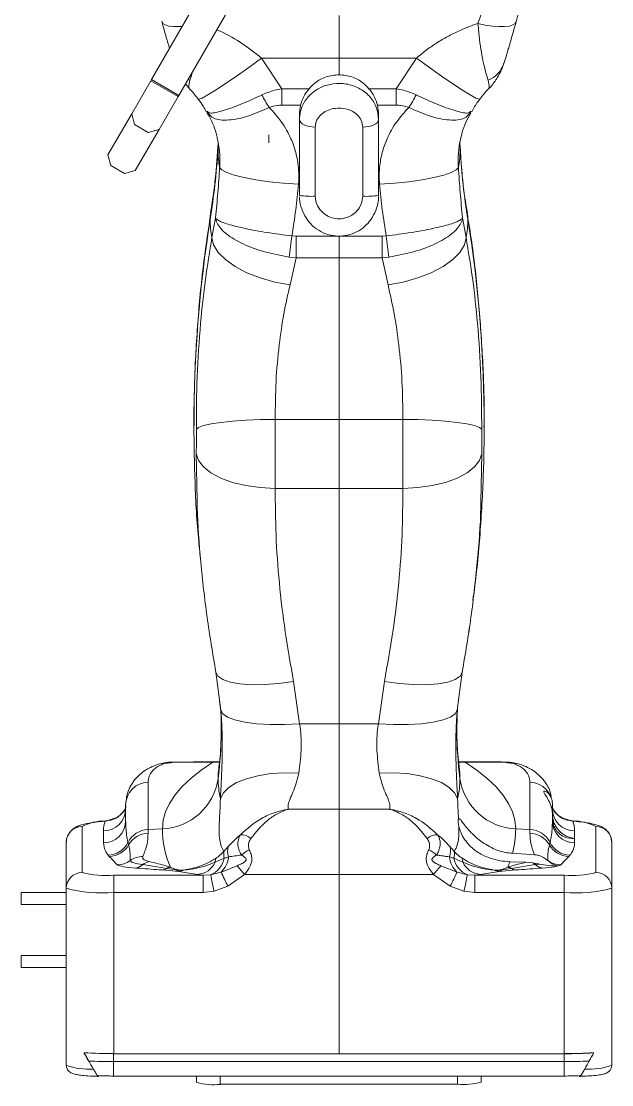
# Paper-space layout 'Лист2' of a CAD drawing. Header units: millimetres. Extents: x 17 to 391, y 20 to 263.
# Drawn here: x 33.2 to 107.9, y 40.6 to 175.2 of the extents above; entities that cross this region are included whole.
import ezdxf

# ---------------------------------------------------------------- set-up
doc = ezdxf.new("R2010")
doc.units = ezdxf.units.MM

psp = doc.layouts.new('Лист2')

# ---------------------------------------------------------------- linework, layer by layer
at = {"color": 7, "linetype": 'Continuous', "lineweight": 15}
for p, q in [((49.7, 167.85), (57.23, 180.9)), ((60.7, 178.9), (53.16, 165.85)), ((73.43, 175.96), (73.43, 170.58)), ((73.43, 170.58), (63.62, 170.58)), ((63.62, 170.58), (66.18, 166.7)), ((73.43, 170.58), (83.25, 170.58)), ((73.43, 170.58), (73.43, 168.47)), ((83.25, 170.58), (80.68, 166.7)), ((47.2, 163.52), (49.62, 167.71)), ((49.7, 167.85), (49.62, 167.71)), ((53.08, 165.71), (49.62, 167.71)), ((49.7, 167.85), (53.16, 165.85)), ((54.01, 167.31), (54.56, 166.64)), ((50.66, 161.52), (53.08, 165.71)), ((53.08, 165.71), (53.16, 165.85)), ((69.66, 166.7), (66.18, 166.7)), ((66.18, 166.7), (66.18, 164.61)), ((77.21, 166.7), (80.68, 166.7)), ((80.68, 166.7), (80.68, 164.61)), ((68.55, 164.61), (66.18, 164.61)), ((68.55, 164.61), (68.43, 163.67)), ((78.31, 164.61), (78.43, 163.67)), ((78.31, 164.61), (80.68, 164.61)), ((44.2, 158.33), (47.2, 163.52)), ((47.2, 163.52), (47.57, 162.16)), ((68.43, 162.8), (68.43, 163.67)), ((78.43, 162.8), (78.43, 163.67)), ((90.08, 163.65), (90.17, 163.81)), ((47.57, 162.16), (49.3, 161.16)), ((68.43, 153.17), (68.43, 162.8)), ((70.43, 161.84), (70.43, 153.08)), ((76.43, 153.08), (76.43, 161.84)), ((78.43, 162.8), (78.43, 153.17)), ((50.66, 161.52), (47.66, 156.33)), ((49.3, 161.16), (50.66, 161.52)), ((64.53, 159.84), (64.53, 160.84)), ((58.14, 159.8), (58.11, 159.3)), ((88.75, 159.3), (88.72, 159.8)), ((44.2, 158.33), (44.57, 156.96)), ((44.57, 156.96), (46.3, 155.96)), ((46.3, 155.96), (47.66, 156.33)), ((57.36, 147.85), (57.8, 150.37)), ((89.5, 147.85), (89.06, 150.37)), ((67.46, 148.05), (67.99, 148.02)), ((73.43, 148.02), (67.99, 148.02)), ((67.99, 148.02), (67.99, 145.3)), ((73.43, 148.02), (78.87, 148.02)), ((73.43, 148.02), (73.43, 145.3)), ((79.4, 148.05), (78.87, 148.02)), ((78.87, 148.02), (78.87, 145.3)), ((67.11, 145.39), (67.99, 145.3)), ((67.99, 145.3), (67.23, 141.85)), ((73.43, 145.3), (67.99, 145.3)), ((73.43, 145.3), (78.87, 145.3)), ((73.43, 145.3), (73.43, 124.84)), ((79.75, 145.39), (78.87, 145.3)), ((78.87, 145.3), (79.63, 141.85)), ((73.43, 124.84), (65.36, 124.84)), ((73.43, 124.84), (81.5, 124.84)), ((73.43, 124.84), (73.43, 116.1)), ((73.43, 116.1), (65.36, 116.1)), ((73.43, 116.1), (81.5, 116.1)), ((73.43, 116.1), (73.43, 86.29)), ((89.84, 97.83), (89.96, 98.79)), ((58.48, 88.04), (57.85, 92.84)), ((67.69, 91.66), (68.44, 86.29)), ((79.17, 91.66), (78.42, 86.29)), ((88.39, 88.04), (89.01, 92.84)), ((88.33, 85.64), (88.44, 88.49)), ((73.43, 86.29), (68.44, 86.29)), ((73.43, 86.29), (78.42, 86.29)), ((73.43, 86.29), (73.43, 75.48)), ((58.53, 85.65), (58.53, 85.27)), ((88.33, 85.65), (88.33, 85.27)), ((57.46, 81.43), (52.28, 81.38)), ((57.58, 81.51), (52.4, 81.46)), ((57.61, 81.5), (58.31, 81.52)), ((89.25, 81.5), (88.57, 81.51)), ((89.4, 81.43), (94.58, 81.38)), ((46.43, 74.01), (46.43, 75.99)), ((73.43, 75.48), (67, 75.48)), ((73.43, 75.48), (79.86, 75.48)), ((73.43, 75.48), (73.43, 67.24)), ((100.43, 75.97), (100.43, 76.19)), ((100.43, 75.97), (100.43, 74.84)), ((100.43, 74.01), (100.43, 74.8)), ((40.93, 73.28), (40.93, 67.47)), ((43.63, 71.22), (43.63, 72.75)), ((43.66, 73.97), (43.85, 73.97)), ((44.19, 74.04), (43.85, 73.97)), ((44.04, 74.02), (44.19, 74.04)), ((51.08, 73.01), (49.27, 72.92)), ((49.27, 72.92), (49.27, 72.45)), ((95.78, 73.01), (97.59, 72.92)), ((97.59, 72.92), (97.59, 72.45)), ((102.67, 74.04), (103.01, 73.97)), ((102.82, 74.03), (102.67, 74.04)), ((103.21, 73.97), (103.01, 73.97)), ((103.23, 71.79), (103.23, 72.75)), ((105.93, 73.28), (105.93, 67.47)), ((103.23, 71.22), (103.23, 71.79)), ((38.93, 65.48), (38.93, 71.29)), ((46.73, 71.28), (46.81, 70.96)), ((58.87, 70.11), (59.42, 70.77)), ((100.13, 71.28), (100.05, 70.96)), ((107.93, 65.48), (107.93, 71.29)), ((44.37, 69.5), (44.21, 69.68)), ((57.75, 68.77), (58.92, 69.28)), ((89.11, 68.77), (87.94, 69.28)), ((97.06, 68.76), (95.04, 68.84)), ((95.37, 69.9), (98.15, 69.72)), ((97.06, 68.76), (97.92, 68.68)), ((99.86, 68.98), (99.77, 69.05)), ((99.86, 68.99), (99.86, 68.98)), ((102.49, 69.5), (102.65, 69.68)), ((48.6, 68.47), (51.63, 68)), ((52.74, 67.66), (51.05, 67.79)), ((51.63, 68), (53.23, 67.78)), ((53.16, 67.61), (52.74, 67.66)), ((55.54, 67.24), (53.16, 67.61)), ((53.23, 67.78), (53.85, 67.78)), ((57.19, 67.19), (58.5, 67.52)), ((58.5, 67.52), (60.54, 68.33)), ((88.36, 67.52), (86.33, 68.33)), ((89.67, 67.19), (88.36, 67.52)), ((91.32, 67.24), (93.71, 67.61)), ((93.64, 67.78), (93.01, 67.78)), ((95.24, 68), (93.64, 67.78)), ((93.71, 67.61), (94.12, 67.66)), ((94.12, 67.66), (95.82, 67.79)), ((98.26, 68.47), (95.24, 68)), ((44.93, 64.95), (44.93, 67.12)), ((44.93, 67.12), (56.24, 67.12)), ((56.24, 67.12), (55.54, 67.24)), ((56.24, 67.12), (57.19, 67.19)), ((56.24, 64.95), (56.24, 67.12)), ((61.48, 67.24), (59.37, 65.74)), ((73.43, 67.24), (61.48, 67.24)), ((73.43, 67.24), (85.39, 67.24)), ((73.43, 44.53), (73.43, 67.24)), ((85.39, 67.24), (87.49, 65.74)), ((90.62, 67.12), (89.67, 67.19)), ((90.62, 67.12), (91.32, 67.24)), ((90.62, 64.95), (90.62, 67.12)), ((101.93, 67.12), (90.62, 67.12)), ((101.93, 64.95), (101.93, 67.12)), ((38.93, 64.93), (33.23, 64.93)), ((33.23, 64.93), (33.23, 64.93)), ((33.23, 63.43), (33.23, 64.93)), ((38.93, 43.06), (38.93, 65.48)), ((44.93, 64.95), (44.93, 44.53)), ((56.24, 64.95), (44.93, 64.95)), ((57.62, 65.1), (56.24, 64.95)), ((59.37, 65.74), (57.62, 65.1)), ((87.49, 65.74), (89.24, 65.1)), ((89.24, 65.1), (90.62, 64.95)), ((90.62, 64.95), (101.93, 64.95)), ((101.93, 64.95), (101.93, 44.53)), ((107.93, 43.06), (107.93, 65.48)), ((33.23, 63.43), (38.93, 63.43)), ((38.93, 56.96), (33.23, 56.96)), ((33.23, 56.96), (33.23, 56.96)), ((33.23, 55.46), (33.23, 56.96)), ((33.23, 55.46), (38.93, 55.46)), ((73.43, 44.53), (44.93, 44.53)), ((101.91, 44.53), (73.43, 44.53)), ((73.43, 44.53), (101.93, 44.53)), ((101.91, 44.53), (101.91, 43.54)), ((44.91, 43.54), (101.91, 43.54)), ((42.93, 41.76), (42.93, 41.67)), ((103.93, 41.77), (103.93, 41.67)), ((44.91, 41.71), (101.91, 41.71)), ((55.41, 41.71), (55.41, 40.92)), ((88.41, 40.66), (58.41, 40.66)), ((91.41, 40.92), (91.41, 41.71))]:
    psp.add_line(p, q, dxfattribs=at)
at = {"color": 8, "linetype": 'Continuous', "lineweight": 15}
for p, q in [((54.57, 167.77), (54.33, 167.88)), ((58.14, 159.83), (58.12, 158.95)), ((88.72, 159.83), (88.75, 158.95)), ((55.48, 114.52), (55.37, 120.5)), ((91.38, 114.36), (91.49, 120.5)), ((45.1, 74.35), (44.19, 74.04)), ((101.75, 74.36), (102.67, 74.04)), ((44.91, 44.53), (44.91, 43.54)), ((44.91, 41.71), (44.91, 43.54)), ((101.91, 41.71), (101.91, 43.54)), ((58.41, 40.66), (58.41, 41.71)), ((88.41, 40.66), (88.41, 41.71))]:
    psp.add_line(p, q, dxfattribs=at)
at = {"color": 8, "linetype": 'Continuous', "lineweight": 15, "flags": 128}
for points in [[(53.58, 174.58), (53.21, 174.55), (52.48, 174.56), (51.88, 174.63), (51.42, 174.77), (51.14, 174.97), (51.02, 175.23)], [(63.62, 170.58), (62, 169.4), (60.46, 168.29), (59.04, 167.31), (57.81, 166.5), (56.82, 165.9), (56.11, 165.51), (55.7, 165.37), (55.62, 165.39)], [(83.25, 170.58), (84.86, 169.4), (86.41, 168.29), (87.82, 167.31), (89.05, 166.5), (90.04, 165.9), (90.76, 165.51), (91.16, 165.37), (91.24, 165.39)]]:
    psp.add_lwpolyline(points, dxfattribs=at)
at = {"color": 7, "linetype": 'Continuous', "lineweight": 15, "flags": 128}
for points in [[(91, 174.97), (91.93, 174.76), (92.83, 174.62), (93.65, 174.55), (94.38, 174.56), (94.98, 174.63), (95.44, 174.77), (95.73, 174.97), (95.84, 175.23)], [(70.43, 161.84), (70.04, 161.86), (69.67, 161.91), (69.32, 162), (69.02, 162.12), (68.77, 162.26), (68.58, 162.43), (68.47, 162.61), (68.43, 162.8)], [(76.43, 161.84), (76.82, 161.86), (77.2, 161.91), (77.54, 162), (77.85, 162.12), (78.09, 162.26), (78.28, 162.43), (78.39, 162.61), (78.43, 162.8)], [(68.3, 154.59), (66.42, 154.73), (64.6, 154.92), (62.91, 155.16), (61.42, 155.44), (60.18, 155.75), (59.23, 156.08), (58.61, 156.41), (58.33, 156.74)], [(78.56, 154.59), (80.45, 154.73), (82.27, 154.92), (83.95, 155.16), (85.44, 155.44), (86.68, 155.75), (87.63, 156.08), (88.26, 156.41), (88.53, 156.74)], [(67.23, 141.85), (65.31, 142.21), (63.47, 142.74), (61.77, 143.4), (60.28, 144.19), (59.05, 145.06), (58.13, 145.98), (57.56, 146.92), (57.36, 147.85)], [(79.63, 141.85), (81.55, 142.21), (83.39, 142.74), (85.09, 143.4), (86.59, 144.19), (87.81, 145.06), (88.73, 145.98), (89.3, 146.92), (89.5, 147.85)], [(65.36, 124.84), (63.48, 124.8), (61.66, 124.72), (59.97, 124.6), (58.48, 124.45), (57.24, 124.26), (56.28, 124.05), (55.66, 123.82), (55.38, 123.59)], [(81.5, 124.84), (83.39, 124.8), (85.2, 124.72), (86.89, 124.6), (88.38, 124.45), (89.62, 124.26), (90.58, 124.05), (91.21, 123.82), (91.49, 123.59)], [(65.36, 116.1), (63.47, 116.2), (61.66, 116.45), (59.97, 116.86), (58.48, 117.4), (57.23, 118.06), (56.28, 118.82), (55.65, 119.64), (55.37, 120.5)], [(81.5, 116.1), (83.39, 116.2), (85.21, 116.45), (86.89, 116.86), (88.38, 117.4), (89.63, 118.06), (90.58, 118.82), (91.21, 119.64), (91.49, 120.5)], [(67.69, 91.66), (65.82, 91.41), (64.02, 91.26), (62.35, 91.24), (60.88, 91.35), (59.65, 91.57), (58.72, 91.9), (58.11, 92.33), (57.85, 92.84)], [(79.17, 91.66), (81.04, 91.41), (82.84, 91.26), (84.51, 91.24), (85.98, 91.35), (87.21, 91.57), (88.14, 91.9), (88.75, 92.33), (89.01, 92.84)], [(68.44, 86.29), (66.54, 86.19), (64.7, 86.2), (63.01, 86.3), (61.51, 86.5), (60.27, 86.78), (59.33, 87.14), (58.72, 87.57), (58.48, 88.04)], [(78.42, 86.29), (80.33, 86.19), (82.16, 86.2), (83.86, 86.3), (85.35, 86.5), (86.59, 86.78), (87.53, 87.14), (88.14, 87.57), (88.39, 88.04)], [(57.46, 81.43), (55.98, 80.41), (54.69, 79.38), (53.59, 78.34), (52.69, 77.29), (51.99, 76.22), (51.48, 75.16), (51.18, 74.08), (51.08, 73.01)], [(57.58, 81.51), (57.59, 81.51), (57.61, 81.5)], [(89.28, 81.51), (89.27, 81.51), (89.25, 81.5)], [(89.4, 81.43), (90.88, 80.41), (92.18, 79.38), (93.27, 78.34), (94.17, 77.29), (94.88, 76.22), (95.38, 75.16), (95.68, 74.08), (95.78, 73.01)], [(68.33, 80.06), (66.53, 80.1), (64.79, 79.99), (63.16, 79.73), (61.71, 79.35), (60.47, 78.85), (59.49, 78.25), (58.8, 77.56), (58.42, 76.82)], [(78.53, 80.06), (80.33, 80.1), (82.07, 79.99), (83.7, 79.73), (85.15, 79.35), (86.39, 78.85), (87.37, 78.25), (88.06, 77.56), (88.44, 76.82)]]:
    psp.add_lwpolyline(points, dxfattribs=at)
at = {"color": 8, "linetype": 'Continuous', "lineweight": 15}
for centre, radius, start, end in [((90.91, 171.05), 3.57, 292.8913, 340.911), ((63.47, 158.95), 5.36, 176.319, 179.9977), ((83.39, 158.95), 5.36, 0.0023, 3.6846), ((62.59, 150.12), 5.46, 170.9066, 179.9783), ((84.27, 150.12), 5.46, 0.0217, 9.092), ((220.67, 124.05), 165.6, 170.9436, 180.0219), ((-73.8, 124.05), 165.6, 359.9835, 9.0564), ((9.33, 85.64), 49.2, 352.7005, 359.5678), ((137.53, 85.64), 49.2, 180.4313, 187.2995), ((52.42, 81.3), 0.155, 95.0687, 148.737), ((57.6, 81.35), 0.155, 94.9541, 148.7314), ((89.27, 81.35), 0.155, 31.282, 84.9328), ((94.45, 81.3), 0.155, 31.27, 84.8718), ((63.52, 79.39), 5.39, 172.6945, 179.9816), ((83.34, 79.39), 5.39, 0.0184, 7.2999), ((43.88, 76.81), 2.79, 276.4011, 336.6389), ((102.98, 76.81), 2.79, 203.3611, 263.5989)]:
    psp.add_arc(centre, radius, start, end, dxfattribs=at)
at = {"color": 7, "linetype": 'Continuous', "lineweight": 15}
for centre, radius, start, end in [((74.99, 171.5), 12.62, 206.2734, 214.6292), ((71.87, 171.5), 12.62, 325.3708, 333.7266), ((-36.36, 165.02), 94.67, 350.9447, 356.3228), ((69.62, 158.96), 11.5, 180.0393, 191.1214), ((77.25, 158.96), 11.5, 348.8786, 359.9607), ((183.22, 165.02), 94.67, 183.6772, 189.0553), ((69.93, 164.7), 11.63, 262.5864, 272.4589), ((76.93, 164.7), 11.63, 267.5411, 277.4136), ((68.69, 150.13), 11.56, 180.0421, 191.3755), ((78.17, 150.13), 11.56, 348.6245, 359.9579), ((331.81, 111.73), 266.83, 172.1784, 172.7549), ((-184.95, 111.73), 266.83, 7.2451, 7.8216), ((49.39, 75.96), 2.96, 92.159, 179.3237), ((50.79, 80.42), 7.42, 272.285, 352.0227), ((69.69, 79.41), 11.56, 180.0618, 192.9262), ((77.17, 79.41), 11.56, 347.0738, 359.9382), ((96.08, 80.42), 7.42, 187.9773, 267.715), ((97.46, 75.93), 2.99, 20.8309, 87.5371), ((43.64, 75.54), 2.79, 269.891, 359.8906), ((103.23, 75.54), 2.79, 180.1094, 270.109), ((40.93, 71.29), 2, 89.891, 179.8906), ((43.52, 68.79), 5.18, 86.3748, 119.9883), ((43.64, 74.02), 2.79, 269.891, 359.8906), ((49.41, 69.92), 3, 92.5833, 153.057), ((63.64, 73.09), 12.56, 180.36, 203.1774), ((83.73, 73.03), 12.05, 344.9127, 359.9015), ((97.45, 69.92), 3, 26.943, 87.4167), ((103.23, 74.02), 2.79, 180.1094, 270.109), ((103.34, 68.79), 5.18, 60.0117, 93.6252), ((105.94, 71.29), 2, 0.1094, 90.109), ((49.41, 69.45), 3.01, 92.6256, 149.7263), ((61.01, 70.31), 1.94, 49.1261, 91.5634), ((85.86, 70.31), 1.94, 88.4366, 130.8739), ((97.45, 69.45), 3.01, 30.2737, 87.3744), ((44.19, 72.49), 2.81, 270.4058, 334.4472), ((44.35, 72.32), 2.81, 270.48, 331.2441), ((60.57, 69.79), 1.73, 169.3487, 197.2752), ((61.46, 70.19), 2.13, 163.9967, 200.2776), ((65.75, 64.01), 7.34, 120.0892, 129.3654), ((81.12, 64.01), 7.34, 50.6346, 59.9108), ((85.4, 70.19), 2.13, 339.7224, 16.0033), ((86.3, 69.79), 1.73, 342.7248, 10.6513), ((102.52, 72.32), 2.81, 208.7559, 269.52), ((102.67, 72.49), 2.81, 205.5528, 269.5942), ((45.34, 71.25), 2.81, 270.4908, 306.439), ((48.66, 66.57), 2.94, 91.005, 124.2959), ((49.97, 66.64), 2.29, 104.2657, 126.8239), ((55.36, 69.86), 2.63, 274.0574, 335.5529), ((56.15, 69.8), 2.81, 291.721, 349.3662), ((59.55, 68.56), 1.81, 155.3358, 173.2349), ((56.34, 69.81), 3.15, 313.3758, 353.3587), ((90.52, 69.81), 3.15, 186.6413, 226.6242), ((90.71, 69.8), 2.81, 190.6338, 248.279), ((87.31, 68.56), 1.81, 6.7651, 24.6642), ((91.5, 69.86), 2.63, 204.4471, 265.9426), ((81.61, 73.65), 14.26, 337.3171, 340.3097), ((96.79, 66.47), 2.49, 53.6146, 62.8278), ((98.24, 66.64), 2.85, 55.5235, 57.5961), ((101.53, 71.25), 2.81, 233.561, 269.5092), ((40.93, 65.47), 2, 89.891, 179.8906), ((43.94, 78.86), 11.78, 255.2041, 274.8338), ((47.51, 69.6), 1.57, 277.1323, 314.269), ((50.89, 69.11), 1.34, 276.7038, 303.4712), ((52.58, 65.81), 2.39, 101.8308, 113.6193), ((52.6, 69.25), 1.6, 274.8861, 292.9198), ((53.03, 69.64), 2.03, 273.5819, 293.9969), ((83.45, 78.64), 27.31, 204.0162, 208.1734), ((82.1, 85.96), 27.85, 219.2675, 222.23), ((64.76, 85.96), 27.85, 317.77, 320.7325), ((63.41, 78.64), 27.31, 331.8266, 335.9838), ((93.83, 69.64), 2.03, 246.0031, 266.4181), ((94.26, 69.25), 1.6, 247.0802, 265.1139), ((94.28, 65.81), 2.39, 66.3807, 78.1692), ((95.97, 69.11), 1.34, 236.5288, 263.2962), ((99.36, 69.6), 1.57, 225.731, 262.8677), ((102.92, 78.86), 11.78, 265.1662, 284.7959), ((105.94, 65.47), 2, 0.1094, 90.109), ((100.88, 75.06), 44.39, 190.2132, 192.9556), ((45.98, 75.06), 44.39, 347.0444, 349.7868), ((43.44, 82.56), 17.67, 255.2041, 274.8338), ((103.42, 82.56), 17.67, 265.1662, 284.7959), ((44.77, 100.53), 55.99, 266.3479, 270.1691), ((102.08, 100.39), 55.86, 269.8277, 273.6767), ((102.1, 100.53), 55.99, 269.8309, 273.6521), ((44.82, 103.33), 59.8, 267.0514, 270.0927), ((102.01, 103.33), 59.8, 269.9073, 272.9486), ((41.75, 50.86), 8.29, 250.1125, 274.1762), ((44.86, 82.15), 40.44, 267.2181, 270.0785), ((101.97, 82.15), 40.44, 269.9215, 272.7819), ((105.11, 50.86), 8.29, 265.8238, 289.8875), ((57.53, 47.81), 7.21, 252.9593, 277.0786), ((89.18, 49.21), 8.58, 264.8727, 285.0895)]:
    psp.add_arc(centre, radius, start, end, dxfattribs=at)
at = {"color": 8, "linetype": 'Continuous', "lineweight": 15}
psp.add_ellipse((90.37, 168.96), major_axis=(6.41, 20), ratio=0.061339, start_param=0.624165, end_param=1.285331, dxfattribs=at)
at = {"color": 7, "linetype": 'Continuous', "lineweight": 15}
for centre, major_axis, ratio, start_param, end_param in [((52.43, 72.75), (8.8, 0), 0.62624, 2.917887, 3.141593), ((94.43, 72.75), (8.8, 0), 0.62624, 0, 0.223706), ((44.91, 38.59), (-6, 10.37), 0.021882, 0.933476, 1.051451), ((44.93, 38.62), (-6, 10.37), 0.021882, 0.937303, 1.164604), ((101.93, 38.62), (6, 10.37), 0.021882, 5.118581, 5.345883), ((101.91, 38.59), (6, 10.37), 0.021882, 5.231734, 5.349709)]:
    psp.add_ellipse(centre, major_axis=major_axis, ratio=ratio, start_param=start_param, end_param=end_param, dxfattribs=at)
for points, knots in [([(95.83, 175.15), (95.95, 175.62), (96.32, 176.95), (96.91, 179.08), (97.6, 181.46), (98.24, 183.64), (98.75, 185.3), (99.01, 186.12), (99.09, 186.38)], [0, 0, 0, 0, 0.106837, 0.309538, 0.511446, 0.712062, 0.910926, 1, 1, 1, 1]), ([(51.07, 175.04), (51.18, 174.64), (51.44, 173.68), (51.75, 172.59), (51.94, 171.97), (51.99, 171.82)], [0, 0, 0, 0, 0.3485306, 0.8327672, 1, 1, 1, 1]), ([(94.85, 171.73), (94.91, 171.94), (95.12, 172.64), (95.45, 173.79), (95.72, 174.78), (95.83, 175.16)], [0, 0, 0, 0, 0.200241, 0.690102, 1, 1, 1, 1]), ([(91, 174.97), (90.64, 174.83), (89.91, 174.57), (88.7, 174.06), (87.36, 173.42), (85.93, 172.6), (84.54, 171.67), (83.68, 170.95), (83.25, 170.58)], [0, 0, 0, 0, 0.129059, 0.25834, 0.441225, 0.624947, 0.811786, 1, 1, 1, 1]), ([(91, 174.97), (91.01, 174.89), (91.11, 173.58), (91.34, 171.77), (91.71, 169.87), (92.02, 168.64), (92.2, 168.06), (92.29, 167.77)], [0, 0, 0, 0, 0.0243072, 0.4156685, 0.6023459, 0.7980223, 1, 1, 1, 1]), ([(94.27, 169.89), (94.38, 170.21), (94.56, 170.77), (94.77, 171.46), (94.85, 171.73)], [0, 0, 0, 0, 0.594181, 1, 1, 1, 1]), ([(92.3, 166.64), (92.35, 166.69), (92.77, 167.07), (93.43, 168.01), (94.01, 169.07), (94.22, 169.75), (94.26, 169.88)], [0, 0, 0, 0, 0.050615, 0.456013, 0.891661, 1, 1, 1, 1]), ([(73.43, 168.47), (72.88, 168.41), (71.78, 168.3), (70.49, 167.58), (69.88, 166.94), (69.66, 166.7)], [0, 0, 0, 0, 0.384833, 0.769555, 1, 1, 1, 1]), ([(73.43, 168.47), (73.98, 168.41), (75.08, 168.3), (76.37, 167.58), (76.98, 166.94), (77.21, 166.7)], [0, 0, 0, 0, 0.384833, 0.769555, 1, 1, 1, 1]), ([(68.43, 162.8), (68.44, 162.98), (68.47, 163.68), (68.7, 164.38), (69.2, 165.3), (69.85, 166.11), (71.17, 166.96), (72.7, 167.39), (74.37, 167.37), (76, 166.83), (77.34, 165.8), (78.25, 164.4), (78.37, 163.33), (78.43, 162.8)], [0, 0, 0, 0, 0.037567, 0.146456, 0.148335, 0.254121, 0.354658, 0.453694, 0.556719, 0.666085, 0.778262, 0.889003, 1, 1, 1, 1]), ([(54.54, 166.62), (54.65, 166.51), (55.05, 166.15), (55.37, 165.7), (55.6, 165.38)], [0, 0, 0, 0, 0.286871, 1, 1, 1, 1]), ([(66.18, 166.7), (65.87, 166.64), (65, 166.47), (64.2, 166.13), (63.68, 165.91)], [0, 0, 0, 0, 0.352464, 1, 1, 1, 1]), ([(69.66, 166.7), (69.4, 166.37), (68.89, 165.69), (68.66, 164.97), (68.55, 164.61)], [0, 0, 0, 0, 0.492194, 1, 1, 1, 1]), ([(77.21, 166.7), (77.46, 166.37), (77.97, 165.69), (78.2, 164.97), (78.31, 164.61)], [0, 0, 0, 0, 0.492194, 1, 1, 1, 1]), ([(80.68, 166.7), (80.99, 166.64), (81.86, 166.47), (82.67, 166.13), (83.19, 165.91)], [0, 0, 0, 0, 0.352464, 1, 1, 1, 1]), ([(91.25, 165.39), (91.57, 165.82), (91.9, 166.26), (92.3, 166.62), (92.31, 166.63)], [0, 0, 0, 0, 0.970493, 1, 1, 1, 1]), ([(55.59, 165.37), (55.82, 165.08), (56.22, 164.59), (56.5, 164.02), (56.63, 163.77)], [0, 0, 0, 0, 0.5739697, 1, 1, 1, 1]), ([(66.18, 164.61), (65.98, 164.6), (65.44, 164.59), (64.93, 164.43), (64.61, 164.33)], [0, 0, 0, 0, 0.364485, 1, 1, 1, 1]), ([(64.61, 164.33), (65.14, 163.73), (66.22, 162.54), (67.32, 160.58), (68.01, 158.62), (68.31, 156.91), (68.37, 155.55), (68.32, 154.83), (68.3, 154.59)], [0, 0, 0, 0, 0.231409, 0.462436, 0.635669, 0.808783, 0.935479, 1, 1, 1, 1]), ([(76.43, 161.84), (76.4, 162.12), (76.32, 162.7), (75.77, 163.43), (74.97, 163.96), (73.99, 164.24), (73, 164.25), (72.08, 164.03), (71.29, 163.59), (70.7, 162.95), (70.45, 162.31), (70.44, 161.93), (70.43, 161.84)], [0, 0, 0, 0, 0.106775, 0.215739, 0.328964, 0.441359, 0.54791, 0.649853, 0.751859, 0.856807, 0.964026, 1, 1, 1, 1]), ([(82.26, 164.33), (81.72, 163.73), (80.65, 162.54), (79.54, 160.58), (78.85, 158.62), (78.55, 156.91), (78.5, 155.55), (78.54, 154.83), (78.56, 154.59)], [0, 0, 0, 0, 0.231409, 0.462436, 0.635669, 0.808783, 0.935479, 1, 1, 1, 1]), ([(80.68, 164.61), (80.88, 164.6), (81.42, 164.59), (81.93, 164.43), (82.26, 164.33)], [0, 0, 0, 0, 0.364485, 1, 1, 1, 1]), ([(90.23, 163.77), (90.46, 164.21), (90.76, 164.78), (91.17, 165.26), (91.26, 165.37)], [0, 0, 0, 0, 0.775545, 1, 1, 1, 1]), ([(56.66, 163.81), (56.66, 163.8), (56.69, 163.73), (56.74, 163.67), (56.78, 163.63)], [0, 0, 0, 0, 0.197764, 1, 1, 1, 1]), ([(56.75, 163.6), (56.81, 163.52), (57.13, 163.06), (57.55, 162.08), (57.94, 161.02), (58.05, 160.33), (58.08, 160.14)], [0, 0, 0, 0, 0.091218, 0.511591, 0.8609, 1, 1, 1, 1]), ([(88.75, 160.02), (88.83, 160.4), (89, 161.28), (89.46, 162.47), (89.88, 163.22), (90.11, 163.61)], [0, 0, 0, 0, 0.272779, 0.619881, 1, 1, 1, 1]), ([(58.11, 159.3), (58, 157.77), (57.81, 154.98), (57.37, 152.24), (57.17, 150.99)], [0, 0, 0, 0, 0.54728, 1, 1, 1, 1]), ([(88.72, 159.8), (88.72, 159.85), (88.72, 159.97), (88.74, 160.05), (88.75, 160.09)], [0, 0, 0, 0, 0.469334, 1, 1, 1, 1]), ([(89.68, 150.99), (89.63, 151.27), (89.26, 153.3), (88.94, 156.08), (88.81, 158.58), (88.77, 159.3)], [0, 0, 0, 0, 0.103227, 0.74405, 1, 1, 1, 1]), ([(57.8, 150.37), (57.91, 151.43), (58.12, 153.55), (58.26, 155.67), (58.33, 156.74)], [0, 0, 0, 0, 0.49667, 1, 1, 1, 1]), ([(89.06, 150.37), (88.95, 151.43), (88.74, 153.55), (88.6, 155.67), (88.53, 156.74)], [0, 0, 0, 0, 0.49667, 1, 1, 1, 1]), ([(68.3, 154.59), (68.2, 153.51), (67.99, 151.33), (67.64, 149.15), (67.46, 148.05)], [0, 0, 0, 0, 0.4952623, 1, 1, 1, 1]), ([(78.56, 154.59), (78.66, 153.51), (78.88, 151.33), (79.23, 149.15), (79.4, 148.05)], [0, 0, 0, 0, 0.495262, 1, 1, 1, 1]), ([(68.46, 153.01), (68.45, 152.92), (68.43, 152.41), (68.68, 151.48), (69.22, 150.31), (70.05, 149.31), (71.11, 148.56), (72.32, 148.1), (73.59, 147.98), (74.81, 148.18), (75.95, 148.67), (76.92, 149.43), (77.71, 150.42), (78.22, 151.58), (78.46, 152.53), (78.41, 153.06), (78.4, 153.17)], [0, 0, 0, 0, 0.017359, 0.097962, 0.179194, 0.261473, 0.343714, 0.425197, 0.505258, 0.583418, 0.660518, 0.73863, 0.817569, 0.898009, 0.979656, 1, 1, 1, 1]), ([(70.43, 153.08), (70.44, 152.97), (70.45, 152.55), (70.59, 152.12), (70.89, 151.55), (71.29, 151.02), (72.08, 150.49), (73, 150.21), (73.99, 150.22), (74.97, 150.57), (75.77, 151.22), (76.32, 152.09), (76.4, 152.75), (76.43, 153.08)], [0, 0, 0, 0, 0.035971, 0.138477, 0.143255, 0.248196, 0.350194, 0.45213, 0.558673, 0.67106, 0.784277, 0.893233, 1, 1, 1, 1]), ([(57.22, 150.98), (56.91, 148.95), (56.22, 144.48), (55.56, 137.52), (55.13, 130.55), (55.1, 126.06), (55.09, 124.02)], [0, 0, 0, 0, 0.2274159, 0.5015839, 0.7747843, 1, 1, 1, 1]), ([(91.77, 123.86), (91.78, 124.36), (91.83, 127.31), (91.62, 132.7), (91.1, 140), (90.43, 146.1), (89.83, 149.74), (89.62, 150.98)], [0, 0, 0, 0, 0.055165, 0.324817, 0.593502, 0.861213, 1, 1, 1, 1]), ([(67.46, 148.05), (66.39, 148.19), (64.27, 148.48), (61.44, 149), (59.21, 149.55), (58.1, 150.01), (57.84, 150.28), (57.8, 150.37), (57.8, 150.37)], [0, 0, 0, 0, 0.216635, 0.430895, 0.649936, 0.880605, 0.998417, 1, 1, 1, 1]), ([(57.8, 150.37), (57.8, 150.37), (57.82, 150.14), (58.03, 149.46), (59.05, 148.29), (61.18, 147.02), (63.94, 145.97), (66.05, 145.58), (67.11, 145.39)], [0, 0, 0, 0, 0.001595, 0.119389, 0.350065, 0.56912, 0.78338, 1, 1, 1, 1]), ([(79.4, 148.05), (80.47, 148.19), (82.59, 148.48), (85.42, 149), (87.65, 149.55), (88.76, 150.01), (89.02, 150.28), (89.06, 150.37), (89.06, 150.37)], [0, 0, 0, 0, 0.216635, 0.430895, 0.649936, 0.880605, 0.998417, 1, 1, 1, 1]), ([(89.06, 150.37), (89.06, 150.37), (89.04, 150.14), (88.84, 149.46), (87.81, 148.29), (85.69, 147.02), (82.93, 145.97), (80.82, 145.58), (79.75, 145.39)], [0, 0, 0, 0, 0.001595, 0.119389, 0.350065, 0.56912, 0.78338, 1, 1, 1, 1]), ([(55.38, 123.59), (55.39, 125.8), (55.42, 130.3), (55.85, 136.69), (56.48, 142.62), (57.06, 146.09), (57.36, 147.85)], [0, 0, 0, 0, 0.264979, 0.537606, 0.766463, 1, 1, 1, 1]), ([(91.49, 123.59), (91.47, 125.8), (91.44, 130.3), (91.02, 136.69), (90.38, 142.62), (89.8, 146.09), (89.5, 147.85)], [0, 0, 0, 0, 0.264979, 0.537606, 0.766463, 1, 1, 1, 1]), ([(67.23, 141.85), (66.96, 140.65), (66.41, 138.22), (65.81, 134.11), (65.4, 129.6), (65.37, 126.44), (65.36, 124.84)], [0, 0, 0, 0, 0.229386, 0.463683, 0.727743, 1, 1, 1, 1]), ([(79.63, 141.85), (79.9, 140.65), (80.45, 138.22), (81.05, 134.11), (81.46, 129.6), (81.49, 126.44), (81.5, 124.84)], [0, 0, 0, 0, 0.229386, 0.463683, 0.727743, 1, 1, 1, 1]), ([(55.07, 124.06), (55.1, 121.65), (55.16, 116.76), (55.49, 111.01), (55.85, 107.69), (55.94, 106.83)], [0, 0, 0, 0, 0.418125, 0.850021, 1, 1, 1, 1]), ([(65.36, 124.84), (65.36, 123.52), (65.37, 121.37), (65.36, 118.42), (65.36, 116.88), (65.36, 116.1)], [0, 0, 0, 0, 0.437858, 0.714914, 1, 1, 1, 1]), ([(81.5, 124.84), (81.5, 123.52), (81.5, 121.37), (81.5, 118.42), (81.5, 116.88), (81.5, 116.1)], [0, 0, 0, 0, 0.437858, 0.714914, 1, 1, 1, 1]), ([(90.36, 101.9), (90.51, 103), (90.99, 106.59), (91.47, 112.7), (91.76, 118.99), (91.79, 122.78), (91.8, 124.06)], [0, 0, 0, 0, 0.149352, 0.488846, 0.82716, 1, 1, 1, 1]), ([(55.37, 120.5), (55.38, 121.06), (55.38, 122.05), (55.38, 123.12), (55.38, 123.59)], [0, 0, 0, 0, 0.561383, 1, 1, 1, 1]), ([(91.49, 120.5), (91.49, 121.06), (91.48, 122.05), (91.48, 123.12), (91.49, 123.59)], [0, 0, 0, 0, 0.561383, 1, 1, 1, 1]), ([(65.36, 116.1), (65.37, 114.14), (65.4, 110.21), (65.84, 104.14), (66.56, 97.95), (67.31, 93.76), (67.69, 91.66)], [0, 0, 0, 0, 0.247352, 0.495745, 0.747334, 1, 1, 1, 1]), ([(81.5, 116.1), (81.49, 114.14), (81.47, 110.21), (81.03, 104.14), (80.31, 97.95), (79.55, 93.76), (79.17, 91.66)], [0, 0, 0, 0, 0.247352, 0.495745, 0.747334, 1, 1, 1, 1]), ([(57.85, 92.84), (57.45, 95.17), (56.66, 99.84), (55.91, 106.79), (55.52, 111.7), (55.48, 114.24), (55.48, 114.52)], [0, 0, 0, 0, 0.317857, 0.636927, 0.959774, 1, 1, 1, 1]), ([(89.01, 92.84), (89.41, 95.17), (90.2, 99.84), (90.95, 106.79), (91.34, 111.64), (91.38, 114.14), (91.38, 114.36)], [0, 0, 0, 0, 0.320286, 0.641795, 0.967108, 1, 1, 1, 1]), ([(58.33, 89.15), (58.38, 88.74), (58.52, 87.58), (58.53, 86.4), (58.53, 85.64)], [0, 0, 0, 0, 0.357916, 1, 1, 1, 1]), ([(58.42, 76.82), (58.47, 77.64), (58.56, 79.29), (58.65, 81.81), (58.66, 84.19), (58.61, 85.99), (58.54, 87.27), (58.49, 87.82), (58.48, 88.04)], [0, 0, 0, 0, 0.2413218, 0.4823426, 0.6679683, 0.8535085, 0.9403754, 1, 1, 1, 1]), ([(88.44, 76.82), (88.39, 77.64), (88.3, 79.29), (88.21, 81.81), (88.2, 84.19), (88.25, 85.99), (88.33, 87.27), (88.37, 87.82), (88.39, 88.04)], [0, 0, 0, 0, 0.2413218, 0.4823426, 0.6679683, 0.8535085, 0.9403754, 1, 1, 1, 1]), ([(68.44, 86.29), (68.46, 86.16), (68.63, 85.08), (68.71, 82.87), (68.46, 81), (68.33, 80.06)], [0, 0, 0, 0, 0.062407, 0.53067, 1, 1, 1, 1]), ([(78.42, 86.29), (78.4, 86.16), (78.23, 85.08), (78.15, 82.87), (78.4, 81), (78.53, 80.06)], [0, 0, 0, 0, 0.062407, 0.53067, 1, 1, 1, 1]), ([(58.53, 85.64), (58.51, 84.46), (58.49, 82.6), (58.23, 80.77), (58.14, 80.1)], [0, 0, 0, 0, 0.632212, 1, 1, 1, 1]), ([(88.71, 80.09), (88.58, 81.14), (88.37, 82.98), (88.34, 84.84), (88.33, 85.64)], [0, 0, 0, 0, 0.569626, 1, 1, 1, 1]), ([(46.43, 75.99), (46.48, 76.54), (46.59, 77.65), (47.43, 79.16), (48.55, 80.21), (49.62, 80.83), (50.42, 81.15), (51.24, 81.35), (51.86, 81.43), (52.24, 81.45), (52.43, 81.45)], [0, 0, 0, 0, 0.253748, 0.515042, 0.709295, 0.776434, 0.86777, 0.922021, 0.960229, 1, 1, 1, 1]), ([(52.28, 81.38), (52.19, 81.38), (51.99, 81.37), (51.67, 81.33), (51.24, 81.23), (50.72, 81.03), (50.23, 80.74), (49.74, 80.26), (49.34, 79.65), (49.3, 79.16), (49.28, 78.91)], [0, 0, 0, 0, 0.024686, 0.049311, 0.088235, 0.165188, 0.296698, 0.428819, 0.71423, 1, 1, 1, 1]), ([(58.4, 81.45), (58.31, 81.45), (58.09, 81.45), (57.76, 81.44), (57.53, 81.43), (57.46, 81.43)], [0, 0, 0, 0, 0.34083, 0.810765, 1, 1, 1, 1]), ([(88.47, 81.45), (88.56, 81.45), (88.77, 81.45), (89.1, 81.44), (89.33, 81.43), (89.4, 81.43)], [0, 0, 0, 0, 0.34083, 0.810765, 1, 1, 1, 1]), ([(94.46, 81.46), (93.25, 81.47), (91.53, 81.48), (89.8, 81.5), (89.28, 81.51)], [0, 0, 0, 0, 0.7, 1, 1, 1, 1]), ([(100.29, 76.86), (100.25, 77.16), (100.13, 77.98), (99.38, 79.19), (98.32, 80.21), (97.24, 80.83), (96.44, 81.15), (95.63, 81.35), (95, 81.43), (94.62, 81.45), (94.43, 81.45)], [0, 0, 0, 0, 0.159702, 0.439409, 0.663958, 0.741567, 0.847147, 0.90986, 0.954026, 1, 1, 1, 1]), ([(94.58, 81.38), (94.68, 81.38), (94.87, 81.37), (95.2, 81.33), (95.62, 81.23), (96.15, 81.03), (96.63, 80.74), (97.12, 80.26), (97.52, 79.65), (97.56, 79.16), (97.58, 78.91)], [0, 0, 0, 0, 0.024686, 0.049311, 0.088235, 0.165188, 0.296698, 0.428819, 0.71423, 1, 1, 1, 1]), ([(58.18, 80.08), (58.15, 79.97), (58.11, 79.8), (58.12, 79.82), (58.12, 79.82)], [0, 0, 0, 0, 0.668475, 1, 1, 1, 1]), ([(68.33, 80.06), (68.24, 79.62), (68.05, 78.73), (67.48, 77.36), (66.94, 76.19), (66.99, 75.67), (67, 75.48)], [0, 0, 0, 0, 0.211563, 0.430776, 0.788982, 1, 1, 1, 1]), ([(78.53, 80.06), (78.62, 79.62), (78.81, 78.73), (79.38, 77.36), (79.92, 76.19), (79.88, 75.67), (79.86, 75.48)], [0, 0, 0, 0, 0.211563, 0.430776, 0.788982, 1, 1, 1, 1]), ([(88.74, 79.82), (88.75, 79.81), (88.76, 79.79), (88.7, 79.93), (88.69, 80.07), (88.69, 80.09)], [0, 0, 0, 0, 0.246229, 0.891732, 1, 1, 1, 1]), ([(49.28, 78.91), (49.28, 78.47), (49.28, 76.52), (49.27, 74.49), (49.27, 72.92)], [0, 0, 0, 0, 0.226945, 1, 1, 1, 1]), ([(97.58, 78.91), (97.58, 78.47), (97.59, 76.52), (97.59, 74.49), (97.59, 72.92)], [0, 0, 0, 0, 0.2269452, 1, 1, 1, 1]), ([(58.87, 70.11), (58.85, 70.14), (58.55, 70.59), (58.24, 71.66), (58.25, 73.5), (58.37, 75.2), (58.41, 76.28), (58.42, 76.82)], [0, 0, 0, 0, 0.023828, 0.380708, 0.685708, 0.842954, 1, 1, 1, 1]), ([(88.55, 74.26), (88.54, 74.45), (88.52, 74.83), (88.49, 75.44), (88.45, 76.1), (88.44, 76.58), (88.44, 76.82)], [0, 0, 0, 0, 0.248716, 0.497845, 0.748548, 1, 1, 1, 1]), ([(100.25, 76.99), (100.17, 77.13), (99.98, 77.48), (99.63, 77.74), (99.37, 77.8), (99.32, 77.67), (99.49, 77.37), (99.86, 76.82), (100.23, 76.05), (100.41, 75.32), (100.43, 74.92), (100.43, 74.8)], [0, 0, 0, 0, 0.100176, 0.245132, 0.356403, 0.448445, 0.540352, 0.683741, 0.8327, 0.948268, 1, 1, 1, 1]), ([(100.43, 76.19), (100.42, 76.33), (100.39, 76.63), (100.3, 76.86), (100.25, 76.99)], [0, 0, 0, 0, 0.471317, 1, 1, 1, 1]), ([(46.49, 75.89), (46.47, 75.81), (46.39, 75.49), (46.07, 75.06), (45.65, 74.65), (45.28, 74.42), (45.16, 74.37), (45.1, 74.35)], [0, 0, 0, 0, 0.094273, 0.367286, 0.606891, 0.820477, 1, 1, 1, 1]), ([(60.95, 72.25), (61.81, 73.02), (63.13, 74.19), (65.12, 75.02), (66.23, 75.33), (66.81, 75.44), (66.96, 75.47), (67, 75.47), (67, 75.48)], [0, 0, 0, 0, 0.481758, 0.739975, 0.932873, 0.983208, 0.997361, 1, 1, 1, 1]), ([(67, 75.48), (67, 75.47), (66.96, 75.46), (66.84, 75.42), (66.38, 75.25), (65.52, 74.86), (63.97, 73.89), (62.94, 72.61), (62.28, 71.78)], [0, 0, 0, 0, 0.00239, 0.021223, 0.069635, 0.260901, 0.518696, 1, 1, 1, 1]), ([(79.86, 75.48), (79.86, 75.47), (79.9, 75.46), (80.02, 75.42), (80.48, 75.25), (81.34, 74.86), (82.89, 73.89), (83.92, 72.61), (84.59, 71.78)], [0, 0, 0, 0, 0.00239, 0.021223, 0.069635, 0.260901, 0.518696, 1, 1, 1, 1]), ([(85.91, 72.25), (85.05, 73.02), (83.73, 74.19), (81.75, 75.02), (80.64, 75.33), (80.06, 75.44), (79.9, 75.47), (79.86, 75.47), (79.86, 75.48)], [0, 0, 0, 0, 0.481758, 0.739975, 0.932873, 0.983208, 0.997361, 1, 1, 1, 1]), ([(101.75, 74.35), (101.72, 74.37), (101.63, 74.4), (101.27, 74.6), (100.81, 75.03), (100.47, 75.48), (100.4, 75.78), (100.39, 75.81)], [0, 0, 0, 0, 0.137659, 0.365587, 0.643439, 0.953765, 1, 1, 1, 1]), ([(45.07, 74.35), (44.9, 74.28), (44.51, 74.12), (44.21, 74.07), (44.05, 74.04)], [0, 0, 0, 0, 0.441579, 1, 1, 1, 1]), ([(88.55, 74.26), (88.54, 74.24), (88.51, 74.18), (88.49, 74.01), (88.5, 73.78), (88.54, 73.54), (88.58, 73.37), (88.59, 73.32)], [0, 0, 0, 0, 0.220771, 0.447644, 0.668517, 0.896185, 1, 1, 1, 1]), ([(88.55, 74.26), (88.58, 74.28), (88.66, 74.31), (88.88, 74.07), (89.26, 73.57), (89.88, 72.8), (90.91, 71.74), (92.46, 70.66), (94.05, 70.04), (95.06, 69.93), (95.37, 69.9)], [0, 0, 0, 0, 0.066388, 0.161577, 0.258745, 0.360365, 0.501034, 0.700645, 0.90997, 1, 1, 1, 1]), ([(100.43, 74.84), (100.43, 74.79), (100.44, 74.51), (100.53, 73.99), (100.85, 73.25), (101.48, 72.47), (102.33, 71.96), (102.96, 71.81), (103.23, 71.79), (103.23, 71.79)], [0, 0, 0, 0, 0.026252, 0.154578, 0.289272, 0.49804, 0.787106, 0.997979, 1, 1, 1, 1]), ([(103.23, 71.79), (103.23, 71.79), (102.79, 71.75), (102.04, 71.85), (101.17, 72.42), (100.68, 73.11), (100.46, 73.76), (100.44, 74.17), (100.43, 74.31)], [0, 0, 0, 0, 0.002022, 0.350636, 0.593311, 0.773026, 0.916201, 1, 1, 1, 1]), ([(102.81, 74.04), (102.69, 74.06), (102.4, 74.11), (101.99, 74.27), (101.75, 74.36)], [0, 0, 0, 0, 0.3815745, 1, 1, 1, 1]), ([(43.65, 73.97), (43.42, 73.94), (42.74, 73.87), (41.78, 73.73), (40.97, 73.55), (40.36, 73.34), (39.85, 73.07), (39.36, 72.62), (39, 72.01), (38.95, 71.52), (38.93, 71.29)], [0, 0, 0, 0, 0.1040487, 0.3100825, 0.5258461, 0.6555761, 0.7585775, 0.8393565, 0.922744, 1, 1, 1, 1]), ([(44.04, 74.03), (44.01, 74.02), (43.86, 73.98), (43.74, 73.97), (43.65, 73.97)], [0, 0, 0, 0, 0.2297947, 1, 1, 1, 1]), ([(46.43, 74.01), (46.45, 73.42), (46.48, 72.52), (46.67, 71.6), (46.73, 71.28)], [0, 0, 0, 0, 0.6554716, 1, 1, 1, 1]), ([(87.99, 70.11), (88.01, 70.14), (88.17, 70.38), (88.4, 70.91), (88.56, 71.73), (88.61, 72.54), (88.6, 73.06), (88.59, 73.32)], [0, 0, 0, 0, 0.039401, 0.333732, 0.630015, 0.814752, 1, 1, 1, 1]), ([(95.04, 68.84), (94.62, 68.87), (93.33, 68.98), (91.63, 69.55), (90.17, 70.6), (89.33, 71.59), (88.83, 72.52), (88.65, 73.08), (88.59, 73.32), (88.59, 73.32)], [0, 0, 0, 0, 0.142793, 0.448564, 0.632182, 0.771877, 0.885419, 0.999375, 1, 1, 1, 1]), ([(100.43, 74.01), (100.41, 73.42), (100.39, 72.52), (100.2, 71.6), (100.13, 71.28)], [0, 0, 0, 0, 0.6554716, 1, 1, 1, 1]), ([(103.21, 73.97), (103.14, 73.97), (103.02, 73.98), (102.88, 74.02), (102.82, 74.04)], [0, 0, 0, 0, 0.614873, 1, 1, 1, 1]), ([(107.93, 71.29), (107.9, 71.55), (107.85, 72.05), (107.48, 72.63), (107.07, 73.02), (106.65, 73.27), (106.19, 73.46), (105.57, 73.63), (104.69, 73.79), (103.81, 73.9), (103.29, 73.96), (103.21, 73.97)], [0, 0, 0, 0, 0.087218, 0.163831, 0.236981, 0.315654, 0.412857, 0.557781, 0.768425, 0.964648, 1, 1, 1, 1]), ([(49.27, 72.45), (49.26, 71.98), (49.22, 71.01), (48.82, 70.02), (48.61, 69.5)], [0, 0, 0, 0, 0.482942, 1, 1, 1, 1]), ([(59.42, 70.77), (59.85, 71.22), (60.33, 71.72), (60.89, 72.2), (60.95, 72.25)], [0, 0, 0, 0, 0.887088, 1, 1, 1, 1]), ([(61.09, 69.68), (61.01, 69.82), (60.81, 70.17), (60.64, 70.77), (60.61, 71.55), (60.83, 71.99), (60.95, 72.25)], [0, 0, 0, 0, 0.1560555, 0.3815798, 0.6362985, 1, 1, 1, 1]), ([(62.28, 71.78), (62.18, 71.61), (62.02, 71.33), (61.96, 70.9), (61.98, 70.59), (62.04, 70.42), (62.07, 70.36)], [0, 0, 0, 0, 0.3951653, 0.6527295, 0.8641657, 1, 1, 1, 1]), ([(84.59, 71.78), (84.68, 71.61), (84.84, 71.33), (84.91, 70.9), (84.89, 70.59), (84.82, 70.42), (84.79, 70.36)], [0, 0, 0, 0, 0.3951653, 0.6527295, 0.8641657, 1, 1, 1, 1]), ([(85.77, 69.68), (85.85, 69.82), (86.05, 70.17), (86.22, 70.77), (86.25, 71.55), (86.04, 71.99), (85.91, 72.25)], [0, 0, 0, 0, 0.1560555, 0.3815798, 0.6362985, 1, 1, 1, 1]), ([(87.44, 70.77), (87.34, 70.88), (87.14, 71.1), (86.82, 71.43), (86.47, 71.76), (86.16, 72.04), (85.97, 72.2), (85.91, 72.25)], [0, 0, 0, 0, 0.218705, 0.438739, 0.662503, 0.887426, 1, 1, 1, 1]), ([(97.59, 72.45), (97.61, 71.98), (97.64, 71.08), (97.98, 70.16), (98.15, 69.72)], [0, 0, 0, 0, 0.5208678, 1, 1, 1, 1]), ([(44.21, 69.68), (44.09, 69.86), (43.72, 70.37), (43.66, 70.88), (43.63, 71.22)], [0, 0, 0, 0, 0.344925, 1, 1, 1, 1]), ([(46.81, 70.96), (46.88, 70.67), (47.03, 70.02), (47.01, 69.35), (47, 68.99)], [0, 0, 0, 0, 0.457583, 1, 1, 1, 1]), ([(57.91, 69.32), (58, 69.38), (58.34, 69.6), (58.65, 69.9), (58.87, 70.11)], [0, 0, 0, 0, 0.289718, 1, 1, 1, 1]), ([(62.07, 70.36), (62.15, 70.17), (62.31, 69.82), (62.42, 69.28), (62.38, 68.75), (62.1, 68.04), (61.73, 67.56), (61.48, 67.24)], [0, 0, 0, 0, 0.18872, 0.344711, 0.47808, 0.647189, 1, 1, 1, 1]), ([(84.79, 70.36), (84.71, 70.17), (84.55, 69.82), (84.44, 69.28), (84.49, 68.75), (84.76, 68.04), (85.13, 67.56), (85.39, 67.24)], [0, 0, 0, 0, 0.18872, 0.344711, 0.47808, 0.647189, 1, 1, 1, 1]), ([(87.99, 70.11), (87.9, 70.23), (87.73, 70.45), (87.54, 70.67), (87.44, 70.77)], [0, 0, 0, 0, 0.4994347, 1, 1, 1, 1]), ([(88.96, 69.32), (88.86, 69.38), (88.52, 69.6), (88.21, 69.9), (87.99, 70.11)], [0, 0, 0, 0, 0.289718, 1, 1, 1, 1]), ([(100.05, 70.96), (99.98, 70.67), (99.83, 70.02), (99.85, 69.35), (99.86, 68.99)], [0, 0, 0, 0, 0.457583, 1, 1, 1, 1]), ([(102.65, 69.68), (102.78, 69.86), (103.15, 70.37), (103.2, 70.88), (103.23, 71.22)], [0, 0, 0, 0, 0.344925, 1, 1, 1, 1]), ([(45.36, 68.44), (45.1, 68.72), (44.77, 69.07), (44.44, 69.43), (44.37, 69.5)], [0, 0, 0, 0, 0.783317, 1, 1, 1, 1]), ([(47, 68.99), (47.08, 68.91), (47.22, 68.73), (47.96, 68.56), (48.49, 68.49), (48.6, 68.47)], [0, 0, 0, 0, 0.444056, 0.888014, 1, 1, 1, 1]), ([(48.61, 69.5), (48.59, 69.41), (48.56, 69.22), (48.91, 69), (49.29, 68.89), (49.41, 68.86)], [0, 0, 0, 0, 0.370237, 0.800318, 1, 1, 1, 1]), ([(49.41, 68.86), (49.79, 68.77), (50.51, 68.59), (51.41, 68.35), (51.9, 68.2), (52.09, 68.15)], [0, 0, 0, 0, 0.411102, 0.77351, 1, 1, 1, 1]), ([(53.85, 67.78), (54.53, 67.92), (56.12, 68.24), (57.25, 68.92), (57.91, 69.32)], [0, 0, 0, 0, 0.4260758, 1, 1, 1, 1]), ([(53.85, 67.78), (54.27, 67.83), (55.75, 67.98), (56.91, 68.44), (57.75, 68.77)], [0, 0, 0, 0, 0.280442, 1, 1, 1, 1]), ([(58.92, 69.28), (58.99, 69.3), (59.16, 69.36), (59.36, 69.41), (59.47, 69.45)], [0, 0, 0, 0, 0.413888, 1, 1, 1, 1]), ([(59.47, 69.45), (59.72, 69.49), (60.2, 69.56), (60.8, 69.64), (61.09, 69.68)], [0, 0, 0, 0, 0.522709, 1, 1, 1, 1]), ([(60.54, 68.33), (60.74, 68.42), (61.02, 68.54), (61.37, 68.73), (61.55, 68.86), (61.65, 68.99), (61.68, 69.08), (61.67, 69.16), (61.63, 69.27), (61.45, 69.47), (61.25, 69.59), (61.09, 69.68)], [0, 0, 0, 0, 0.293409, 0.408129, 0.523437, 0.571525, 0.605281, 0.639208, 0.680164, 0.755303, 1, 1, 1, 1]), ([(86.33, 68.33), (86.22, 68.37), (86.02, 68.46), (85.78, 68.57), (85.6, 68.67), (85.49, 68.74), (85.38, 68.82), (85.3, 68.89), (85.24, 68.95), (85.22, 69), (85.2, 69.04), (85.19, 69.08), (85.19, 69.12), (85.19, 69.16), (85.2, 69.2), (85.23, 69.26), (85.27, 69.32), (85.37, 69.42), (85.54, 69.55), (85.69, 69.64), (85.77, 69.68)], [0, 0, 0, 0, 0.146323, 0.293111, 0.350336, 0.407703, 0.464973, 0.523095, 0.546944, 0.571235, 0.587932, 0.605054, 0.621777, 0.639071, 0.6593, 0.680097, 0.717279, 0.755304, 0.876659, 1, 1, 1, 1]), ([(87.39, 69.45), (87.27, 69.47), (87.03, 69.5), (86.63, 69.56), (86.21, 69.62), (85.92, 69.66), (85.77, 69.68)], [0, 0, 0, 0, 0.260119, 0.522753, 0.760394, 1, 1, 1, 1]), ([(87.94, 69.28), (87.87, 69.3), (87.7, 69.36), (87.51, 69.41), (87.39, 69.45)], [0, 0, 0, 0, 0.413888, 1, 1, 1, 1]), ([(93.01, 67.78), (92.33, 67.92), (90.74, 68.24), (89.61, 68.92), (88.96, 69.32)], [0, 0, 0, 0, 0.4260758, 1, 1, 1, 1]), ([(93.01, 67.78), (92.59, 67.83), (91.12, 67.98), (89.95, 68.44), (89.11, 68.77)], [0, 0, 0, 0, 0.280442, 1, 1, 1, 1]), ([(97.06, 68.76), (96.81, 68.7), (96.22, 68.56), (95.45, 68.35), (94.96, 68.2), (94.77, 68.15)], [0, 0, 0, 0, 0.313839, 0.736103, 1, 1, 1, 1]), ([(97.92, 68.68), (98.18, 68.64), (98.45, 68.6), (98.71, 68.55), (98.72, 68.54)], [0, 0, 0, 0, 0.949685, 1, 1, 1, 1]), ([(99.77, 69.05), (99.62, 69.16), (99.29, 69.41), (98.71, 69.66), (98.3, 69.7), (98.15, 69.72)], [0, 0, 0, 0, 0.3502496, 0.7579788, 1, 1, 1, 1]), ([(99.86, 68.98), (100.13, 68.76), (100.54, 68.45), (100.97, 68.33), (101.12, 68.3), (101.14, 68.3), (101.14, 68.3)], [0, 0, 0, 0, 0.638991, 0.94316, 0.994916, 1, 1, 1, 1]), ([(101.5, 68.44), (101.76, 68.72), (102.09, 69.07), (102.42, 69.43), (102.49, 69.5)], [0, 0, 0, 0, 0.783317, 1, 1, 1, 1]), ([(47.7, 68.04), (47.15, 68.09), (46.06, 68.2), (45.49, 68.35), (45.38, 68.43), (45.36, 68.44)], [0, 0, 0, 0, 0.454328, 0.907229, 1, 1, 1, 1]), ([(51.05, 67.79), (50.1, 67.86), (48.97, 67.94), (47.87, 68.03), (47.7, 68.04)], [0, 0, 0, 0, 0.846166, 1, 1, 1, 1]), ([(52.09, 68.15), (52.32, 68.04), (52.65, 67.89), (53.09, 67.8), (53.23, 67.78)], [0, 0, 0, 0, 0.698693, 1, 1, 1, 1]), ([(94.77, 68.15), (94.54, 68.04), (94.21, 67.89), (93.77, 67.8), (93.64, 67.78)], [0, 0, 0, 0, 0.698693, 1, 1, 1, 1]), ([(95.82, 67.79), (96.77, 67.86), (97.89, 67.94), (98.99, 68.03), (99.16, 68.04)], [0, 0, 0, 0, 0.846166, 1, 1, 1, 1]), ([(98.72, 68.54), (98.67, 68.53), (98.53, 68.51), (98.37, 68.49), (98.26, 68.47)], [0, 0, 0, 0, 0.324609, 1, 1, 1, 1]), ([(101.14, 68.3), (101.14, 68.3), (100.37, 68.25), (99.54, 68.4), (98.72, 68.54)], [0, 0, 0, 0, 0.003962, 1, 1, 1, 1]), ([(99.16, 68.04), (99.72, 68.09), (100.55, 68.17), (101, 68.27), (101.14, 68.3)], [0, 0, 0, 0, 0.668761, 1, 1, 1, 1]), ([(101.14, 68.3), (101.26, 68.33), (101.42, 68.38), (101.48, 68.43), (101.5, 68.44)], [0, 0, 0, 0, 0.712164, 1, 1, 1, 1]), ([(38.93, 43.06), (38.95, 42.91), (38.98, 42.65), (39.19, 42.35), (39.41, 42.17), (39.65, 42.04), (39.95, 41.94), (40.41, 41.85), (41.18, 41.76), (42.1, 41.7), (42.78, 41.67), (43.04, 41.66)], [0, 0, 0, 0, 0.070121, 0.125089, 0.177189, 0.235251, 0.325808, 0.487077, 0.67412, 0.871196, 1, 1, 1, 1]), ([(42.93, 41.67), (42.93, 41.66), (42.92, 41.66), (42.86, 41.74), (42.76, 41.91), (42.63, 42.12), (42.49, 42.36), (42.4, 42.52), (42.35, 42.59)], [0, 0, 0, 0, 0.136204, 0.332486, 0.502323, 0.666807, 0.844477, 1, 1, 1, 1]), ([(103.82, 41.66), (104.02, 41.67), (104.62, 41.69), (105.51, 41.75), (106.38, 41.84), (106.92, 41.95), (107.31, 42.07), (107.67, 42.34), (107.89, 42.69), (107.92, 42.94), (107.93, 43.06)], [0, 0, 0, 0, 0.098234, 0.28746, 0.479319, 0.679723, 0.801545, 0.879582, 0.943194, 1, 1, 1, 1]), ([(103.93, 41.67), (103.93, 41.66), (103.94, 41.66), (104, 41.74), (104.11, 41.91), (104.24, 42.12), (104.38, 42.36), (104.47, 42.52), (104.51, 42.59)], [0, 0, 0, 0, 0.136204, 0.332486, 0.502323, 0.666807, 0.844477, 1, 1, 1, 1])]:
    psp.add_open_spline(points, degree=3, knots=knots, dxfattribs=at)
at = {"color": 8, "linetype": 'Continuous', "lineweight": 15}
for points, knots in [([(57.95, 174.14), (57.97, 174.13), (59.01, 173.73), (60.99, 172.65), (62.73, 171.28), (63.62, 170.58)], [0, 0, 0, 0, 0.010152, 0.49953, 1, 1, 1, 1]), ([(54.88, 168.83), (54.87, 168.78), (54.76, 168.33), (54.66, 168.03), (54.57, 167.77)], [0, 0, 0, 0, 0.095552, 1, 1, 1, 1]), ([(54.57, 167.77), (54.49, 167.46), (54.37, 166.99), (54.47, 166.72), (54.55, 166.65), (54.56, 166.64)], [0, 0, 0, 0, 0.632824, 0.954751, 1, 1, 1, 1]), ([(92.29, 167.77), (92.37, 167.46), (92.49, 166.99), (92.39, 166.72), (92.31, 166.65), (92.3, 166.64)], [0, 0, 0, 0, 0.631256, 0.952385, 1, 1, 1, 1]), ([(63.68, 165.91), (62.81, 165.51), (60.95, 164.66), (58.66, 163.85), (57.08, 163.49), (56.85, 163.73), (56.74, 163.84)], [0, 0, 0, 0, 0.237606, 0.507104, 0.78027, 1, 1, 1, 1]), ([(83.19, 165.91), (84.06, 165.51), (85.91, 164.66), (88.2, 163.85), (89.78, 163.49), (90.02, 163.73), (90.12, 163.84)], [0, 0, 0, 0, 0.237591, 0.507073, 0.780222, 1, 1, 1, 1]), ([(64.61, 164.33), (63.73, 163.94), (61.86, 163.11), (59.38, 162.63), (57.51, 162.78), (57.05, 163.4), (56.85, 163.68)], [0, 0, 0, 0, 0.239813, 0.51178, 0.787422, 1, 1, 1, 1]), ([(82.26, 164.33), (83.13, 163.94), (85, 163.11), (87.48, 162.63), (89.35, 162.78), (89.81, 163.4), (90.01, 163.68)], [0, 0, 0, 0, 0.239803, 0.511757, 0.787387, 1, 1, 1, 1]), ([(58.33, 156.74), (58.34, 156.94), (58.38, 157.74), (58.34, 158.91), (58.15, 159.8), (58.08, 160.14)], [0, 0, 0, 0, 0.1698875, 0.681533, 1, 1, 1, 1]), ([(88.53, 156.74), (88.52, 156.94), (88.5, 157.44), (88.51, 158.23), (88.59, 159.12), (88.66, 159.72), (88.73, 160.01), (88.73, 160.02)], [0, 0, 0, 0, 0.176793, 0.442026, 0.709893, 0.985943, 1, 1, 1, 1])]:
    psp.add_open_spline(points, degree=3, knots=knots, dxfattribs=at)

doc.saveas('drawing.dxf')
